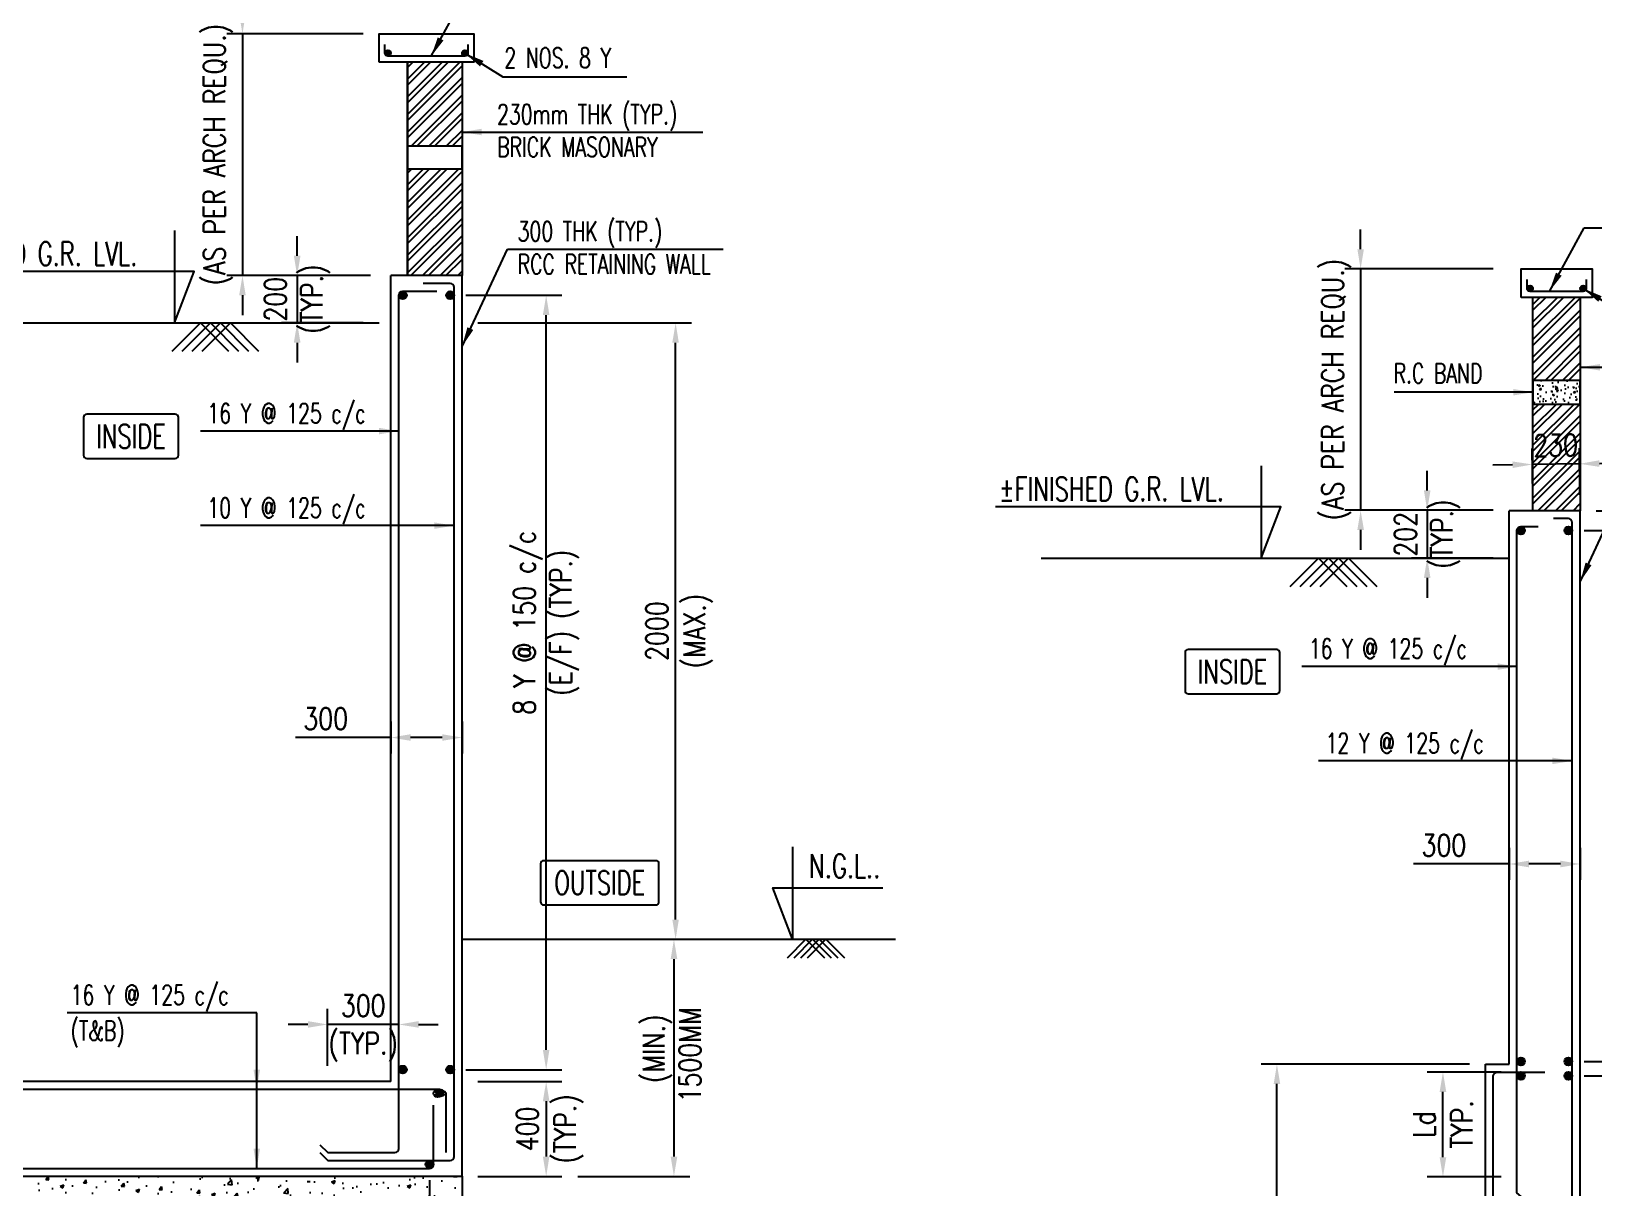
# Model space of a CAD drawing. Extents: x 345615 to 1272425, y -526289 to -156124.
# Drawn here: x 1039312 to 1059084, y -292370 to -277735 of the extents above; entities that cross this region are included whole.
import ezdxf
from ezdxf.enums import TextEntityAlignment as Align

# ---------------------------------------------------------------- set-up
doc = ezdxf.new("R2010")
doc.units = 0
doc.header["$LTSCALE"] = 500
doc.header["$MEASUREMENT"] = 0
doc.header["$PDMODE"] = 35
doc.header["$PDSIZE"] = -15
doc.layers.get('DEFPOINTS').update_dxf_attribs({"color": 4})
for name, color, linetype in [('FOOTING', 4, 'Continuous'), ('NO. BEAM', 3, 'Continuous'), ('S-COLUMN', 1, 'Continuous'), ('S-CONCRET LINE', 4, 'Continuous'), ('S-DIM-1', 5, 'Continuous'), ('S-FOOTING', 4, 'Continuous'), ('S-HATCH', 253, 'Continuous'), ('S-LEVEL SECTION', 3, 'Continuous'), ('S-PCC', 9, 'Continuous'), ('S-REINFORCEMENT', 6, 'Continuous'), ('S-RETAINING WALL', 6, 'Continuous'), ('S-TEXT-1', 4, 'Continuous'), ('TITLE', 4, 'Continuous')]:
    doc.layers.add(name, color=color, linetype=linetype)
doc.styles.add('ROMANS', font='simplex.shx', dxfattribs={"width": 0.8, "height": 275, "bigfont": 'bigfont.shx'})
doc.dimstyles.new('dim100', dxfattribs={"dimtxt": 250, "dimasz": 250, "dimexe": 200, "dimexo": 200, "dimgap": 100, "dimtad": 1, "dimdec": 0, "dimzin": 0, "dimdsep": 46, "dimtxsty": 'ROMANS', "dimcen": 0, "dimclrd": 5, "dimclre": 5, "dimclrt": 4, "dimadec": 0, "dimazin": 0, "dimtfac": 1, "dimtdec": 0, "dimtix": 1, "dimtofl": 0, "dimtmove": 2, "dimatfit": 3, "dimfxl": 0, "dimtolj": 1, "dimtzin": 0, "dimlwd": -1, "dimlwe": -1, "dimarcsym": 0})
doc.dimstyles.new('dim33.33', dxfattribs={"dimtxt": 250, "dimasz": 250, "dimexe": 200, "dimexo": 200, "dimgap": 100, "dimtad": 1, "dimdec": 0, "dimlfac": 0.333331, "dimzin": 0, "dimdsep": 46, "dimtxsty": 'ROMANS', "dimcen": 0, "dimclrd": 5, "dimclre": 5, "dimclrt": 4, "dimadec": 0, "dimazin": 0, "dimtfac": 1, "dimtdec": 0, "dimtix": 1, "dimtofl": 0, "dimtmove": 2, "dimatfit": 3, "dimfxl": 0, "dimtolj": 1, "dimtzin": 0, "dimlwd": -1, "dimlwe": -1, "dimarcsym": 0})
doc.dimstyles.new('dim50', dxfattribs={"dimtxt": 250, "dimasz": 250, "dimexe": 200, "dimexo": 200, "dimgap": 100, "dimtad": 1, "dimdec": 0, "dimlfac": 0.5, "dimzin": 0, "dimdsep": 46, "dimtxsty": 'ROMANS', "dimcen": 0, "dimclrd": 5, "dimclre": 5, "dimclrt": 4, "dimadec": 0, "dimazin": 0, "dimtfac": 1, "dimtdec": 0, "dimtix": 1, "dimtofl": 0, "dimtmove": 2, "dimatfit": 3, "dimfxl": 0, "dimtolj": 1, "dimtzin": 0, "dimlwd": -1, "dimlwe": -1, "dimarcsym": 0})

# ---------------------------------------------------------------- blocks, each defined once
blk = doc.blocks.new('*D848')
at = {"layer": 'DEFPOINTS', "color": 0}
for p in [(1044613, -281076, 0), (1045828, -281076), (1044613, -290876, 0)]:
    blk.add_point(p, dxfattribs=at)
at = {"layer": 'S-DIM-1', "color": 5}
for p, q in [((1044813, -281076), (1046028, -281076)), ((1044813, -290876), (1046028, -290876))]:
    blk.add_line(p, q, dxfattribs=at)
at = {"layer": 'S-DIM-1', "color": 5, "lineweight": -3}
blk.add_line((1045828, -290626), (1045828, -281326), dxfattribs=at)
at = {"layer": 'S-DIM-1', "color": 5}
for points in [[(1045786, -281326), (1045869, -281326), (1045828, -281076)], [(1045786, -290626), (1045869, -290626), (1045828, -290876)]]:
    blk.add_solid(points, dxfattribs=at)
at = {"layer": 'S-DIM-1', "color": 4, "insert": (1045828, -285220), "char_height": 275, "attachment_point": 5, "rotation": 90, "style": 'ROMANS'}
blk.add_mtext('\\A1;8 Y @ 150 c/c\\P(E/F) (TYP.)', dxfattribs=at)
blk = doc.blocks.new('*D849')
at = {"layer": 'DEFPOINTS', "color": 0}
for p in [(1044763, -291026), (1044763, -292226), (1045828, -292226)]:
    blk.add_point(p, dxfattribs=at)
at = {"layer": 'S-DIM-1', "color": 5}
for p, q in [((1044963, -291026), (1046028, -291026)), ((1044963, -292226), (1046028, -292226))]:
    blk.add_line(p, q, dxfattribs=at)
at = {"layer": 'S-DIM-1', "color": 5, "lineweight": -3}
blk.add_line((1045828, -291276), (1045828, -291976), dxfattribs=at)
at = {"layer": 'S-DIM-1', "color": 5}
for points in [[(1045786, -291276), (1045869, -291276), (1045828, -291026)], [(1045786, -291976), (1045869, -291976), (1045828, -292226)]]:
    blk.add_solid(points, dxfattribs=at)
at = {"layer": 'S-DIM-1', "color": 4, "char_height": 275, "rotation": 90, "style": 'ROMANS'}
for s, insert, attachment_point in [('\\A1;(TYP.)', (1045928, -291626), 2), ('\\A1;400', (1045728, -291626), 8)]:
    blk.add_mtext(s, dxfattribs=dict(at, insert=insert, attachment_point=attachment_point))
blk = doc.blocks.new('*D850')
at = {"layer": 'DEFPOINTS', "color": 0}
for p in [(1037213, -292076, -19), (1044353, -292076, -19), (1044353, -293386)]:
    blk.add_point(p, dxfattribs=at)
at = {"layer": 'S-DIM-1', "color": 5}
for p, q in [((1037213, -292276), (1037213, -293586)), ((1044353, -292276), (1044353, -293586)), ((1037463, -293386), (1044103, -293386))]:
    blk.add_line(p, q, dxfattribs=at)
for points in [[(1037463, -293344), (1037463, -293428), (1037213, -293386)], [(1044103, -293344), (1044103, -293428), (1044353, -293386)]]:
    blk.add_solid(points, dxfattribs=at)
at = {"layer": 'S-DIM-1', "color": 4, "insert": (1040783, -293386), "char_height": 275, "attachment_point": 5, "style": 'ROMANS'}
blk.add_mtext('\\A1;8 Y @ 150 c/c\\P(T&B)', dxfattribs=at)
blk = doc.blocks.new('*D729')
at = {"layer": 'DEFPOINTS', "color": 0}
for p in [(1044763, -281426), (1047466, -281426), (1046973, -289226)]:
    blk.add_point(p, dxfattribs=at)
at = {"layer": 'S-DIM-1', "color": 5}
for p, q in [((1044963, -281426), (1047666, -281426)), ((1047173, -289226), (1047666, -289226))]:
    blk.add_line(p, q, dxfattribs=at)
at = {"layer": 'S-DIM-1', "color": 5, "lineweight": -3}
blk.add_line((1047466, -288976), (1047466, -281676), dxfattribs=at)
at = {"layer": 'S-DIM-1', "color": 5}
for points in [[(1047424, -281676), (1047507, -281676), (1047466, -281426)], [(1047424, -288976), (1047507, -288976), (1047466, -289226)]]:
    blk.add_solid(points, dxfattribs=at)
at = {"layer": 'S-DIM-1', "color": 4, "char_height": 275, "rotation": 90, "style": 'ROMANS'}
for s, insert, attachment_point in [('\\A1;(MAX.)', (1047566, -285326), 2), ('\\A1;2000', (1047366, -285326), 8)]:
    blk.add_mtext(s, dxfattribs=dict(at, insert=insert, attachment_point=attachment_point))
blk = doc.blocks.new('*D730')
at = {"layer": 'DEFPOINTS', "color": 0}
for p in [(1043803, -280826, -1), (1042677, -281426), (1043713, -281426, -1)]:
    blk.add_point(p, dxfattribs=at)
at = {"layer": 'S-DIM-1', "color": 5, "lineweight": -3}
for p, q in [((1042677, -280576), (1042677, -280326)), ((1042677, -280826), (1042677, -281426)), ((1042677, -281676), (1042677, -281926))]:
    blk.add_line(p, q, dxfattribs=at)
at = {"layer": 'S-DIM-1', "color": 5}
for p, q in [((1043603, -280826), (1042477, -280826)), ((1043513, -281426), (1042477, -281426))]:
    blk.add_line(p, q, dxfattribs=at)
for points in [[(1042635, -280576), (1042719, -280576), (1042677, -280826)], [(1042635, -281676), (1042719, -281676), (1042677, -281426)]]:
    blk.add_solid(points, dxfattribs=at)
at = {"layer": 'S-DIM-1', "color": 4, "insert": (1042677, -281126), "char_height": 275, "attachment_point": 5, "rotation": 90, "style": 'ROMANS'}
blk.add_mtext('\\A1;200\\P(TYP.)', dxfattribs=at)
blk = doc.blocks.new('*D731')
at = {"layer": 'DEFPOINTS', "color": 0}
for p in [(1043063, -290304), (1043063, -291026), (1043963, -290899)]:
    blk.add_point(p, dxfattribs=at)
at = {"layer": 'S-DIM-1', "color": 5}
for p, q in [((1043063, -290826), (1043063, -290104)), ((1043963, -290699), (1043963, -290104))]:
    blk.add_line(p, q, dxfattribs=at)
at = {"layer": 'S-DIM-1', "color": 5, "lineweight": -3}
for p, q in [((1042813, -290304), (1042563, -290304)), ((1043963, -290304), (1043063, -290304)), ((1044213, -290304), (1044463, -290304))]:
    blk.add_line(p, q, dxfattribs=at)
at = {"layer": 'S-DIM-1', "color": 5}
for points in [[(1042813, -290262), (1042813, -290345), (1043063, -290304)], [(1044213, -290262), (1044213, -290345), (1043963, -290304)]]:
    blk.add_solid(points, dxfattribs=at)
at = {"layer": 'S-DIM-1', "color": 4, "char_height": 275, "style": 'ROMANS'}
for s, insert, attachment_point in [('\\A1;300', (1043513, -290204), 8), ('\\A1;(TYP.)', (1043513, -290404), 2)]:
    blk.add_mtext(s, dxfattribs=dict(at, insert=insert, attachment_point=attachment_point))
blk = doc.blocks.new('*D732')
at = {"layer": 'DEFPOINTS', "color": 0}
for p in [(1043713, -277766), (1041985, -280826), (1043803, -280826)]:
    blk.add_point(p, dxfattribs=at)
at = {"layer": 'S-DIM-1', "color": 5, "lineweight": -3}
for p, q in [((1041985, -277516), (1041985, -277266)), ((1041985, -277766), (1041985, -280826)), ((1041985, -281076), (1041985, -281326))]:
    blk.add_line(p, q, dxfattribs=at)
at = {"layer": 'S-DIM-1', "color": 5}
for p, q in [((1043513, -277766), (1041785, -277766)), ((1043603, -280826), (1041785, -280826))]:
    blk.add_line(p, q, dxfattribs=at)
for points in [[(1041943, -277516), (1042026, -277516), (1041985, -277766)], [(1041943, -281076), (1042026, -281076), (1041985, -280826)]]:
    blk.add_solid(points, dxfattribs=at)
at = {"layer": 'S-DIM-1', "color": 4, "insert": (1041675, -279296), "char_height": 275, "attachment_point": 5, "rotation": 90, "style": 'ROMANS'}
blk.add_mtext('\\A1;(AS PER ARCH REQU.)', dxfattribs=at)
blk = doc.blocks.new('*D733')
at = {"layer": 'DEFPOINTS', "color": 0}
for p in [(1046918, -289226), (1046028, -292226), (1047445, -292226)]:
    blk.add_point(p, dxfattribs=at)
at = {"layer": 'S-DIM-1', "color": 5}
for p, q in [((1047118, -289226), (1047645, -289226)), ((1046228, -292226), (1047645, -292226))]:
    blk.add_line(p, q, dxfattribs=at)
at = {"layer": 'S-DIM-1', "color": 5, "lineweight": -3}
blk.add_line((1047445, -289476), (1047445, -291976), dxfattribs=at)
at = {"layer": 'S-DIM-1', "color": 5}
for points in [[(1047403, -289476), (1047487, -289476), (1047445, -289226)], [(1047403, -291976), (1047487, -291976), (1047445, -292226)]]:
    blk.add_solid(points, dxfattribs=at)
at = {"layer": 'S-DIM-1', "color": 4, "insert": (1047418, -290687), "char_height": 275, "attachment_point": 5, "rotation": 90, "style": 'ROMANS'}
blk.add_mtext('\\A1; (MIN.)\\P1500MM ', dxfattribs=at)
blk = doc.blocks.new('*D734')
at = {"layer": 'DEFPOINTS', "color": 0}
for p in [(1043863, -286268, -19), (1044763, -286268, -19), (1043863, -286673)]:
    blk.add_point(p, dxfattribs=at)
at = {"layer": 'S-DIM-1', "color": 5}
for p, q in [((1043863, -286468), (1043863, -286873)), ((1044763, -286468), (1044763, -286873))]:
    blk.add_line(p, q, dxfattribs=at)
at = {"layer": 'S-DIM-1', "color": 5, "lineweight": -3}
for p, q in [((1043863, -286673), (1042655, -286673)), ((1044513, -286673), (1044113, -286673))]:
    blk.add_line(p, q, dxfattribs=at)
at = {"layer": 'S-DIM-1', "color": 5}
for points in [[(1044113, -286631), (1044113, -286714), (1043863, -286673)], [(1044513, -286631), (1044513, -286714), (1044763, -286673)]]:
    blk.add_solid(points, dxfattribs=at)
at = {"layer": 'S-DIM-1', "color": 4, "insert": (1043038, -286435), "char_height": 275, "attachment_point": 5, "style": 'ROMANS'}
blk.add_mtext('\\A1;300', dxfattribs=at)
blk = doc.blocks.new('*D753')
at = {"layer": 'DEFPOINTS', "color": 0}
for p in [(1058763, -290954, 0), (1060064, -290954), (1058763, -294858, 0)]:
    blk.add_point(p, dxfattribs=at)
at = {"layer": 'S-DIM-1', "color": 5}
for p, q in [((1058963, -290954), (1060264, -290954)), ((1058963, -294858), (1060264, -294858))]:
    blk.add_line(p, q, dxfattribs=at)
at = {"layer": 'S-DIM-1', "color": 5, "lineweight": -3}
blk.add_line((1060064, -294608), (1060064, -291204), dxfattribs=at)
at = {"layer": 'S-DIM-1', "color": 5}
for points in [[(1060022, -291204), (1060106, -291204), (1060064, -290954)], [(1060022, -294608), (1060106, -294608), (1060064, -294858)]]:
    blk.add_solid(points, dxfattribs=at)
at = {"layer": 'S-DIM-1', "color": 4, "insert": (1060064, -292176), "char_height": 275, "attachment_point": 5, "rotation": 90, "style": 'ROMANS'}
blk.add_mtext('\\A1;10 Y @ 150 c/c\\P(E/F) (TYP.)', dxfattribs=at)
blk = doc.blocks.new('*D754')
at = {"layer": 'DEFPOINTS', "color": 0}
for p in [(1058913, -283803), (1061615, -283803), (1061122, -293508)]:
    blk.add_point(p, dxfattribs=at)
at = {"layer": 'S-DIM-1', "color": 5}
for p, q in [((1059113, -283803), (1061815, -283803)), ((1061322, -293508), (1061815, -293508))]:
    blk.add_line(p, q, dxfattribs=at)
at = {"layer": 'S-DIM-1', "color": 5, "lineweight": -3}
blk.add_line((1061615, -293258), (1061615, -284053), dxfattribs=at)
at = {"layer": 'S-DIM-1', "color": 5}
for points in [[(1061574, -284053), (1061657, -284053), (1061615, -283803)], [(1061574, -293258), (1061657, -293258), (1061615, -293508)]]:
    blk.add_solid(points, dxfattribs=at)
at = {"layer": 'S-DIM-1', "color": 4, "insert": (1061077, -288955), "char_height": 275, "attachment_point": 5, "rotation": 90, "style": 'ROMANS'}
blk.add_mtext('\\A1;2000 TO 2500\\P(MAX.)', dxfattribs=at)
blk = doc.blocks.new('*D759')
at = {"layer": 'DEFPOINTS', "color": 0}
for p in [(1058013, -283796, -1), (1056977, -284403), (1058013, -284403, -1)]:
    blk.add_point(p, dxfattribs=at)
at = {"layer": 'S-DIM-1', "color": 5, "lineweight": -3}
for p, q in [((1056977, -283546), (1056977, -283296)), ((1056977, -283796), (1056977, -284403)), ((1056977, -284653), (1056977, -284903))]:
    blk.add_line(p, q, dxfattribs=at)
at = {"layer": 'S-DIM-1', "color": 5}
for p, q in [((1057813, -283796), (1056777, -283796)), ((1057813, -284403), (1056777, -284403))]:
    blk.add_line(p, q, dxfattribs=at)
for points in [[(1056935, -283546), (1057018, -283546), (1056977, -283796)], [(1056935, -284653), (1057018, -284653), (1056977, -284403)]]:
    blk.add_solid(points, dxfattribs=at)
at = {"layer": 'S-DIM-1', "color": 4, "insert": (1056977, -284100), "char_height": 275, "attachment_point": 5, "rotation": 90, "style": 'ROMANS'}
blk.add_mtext('\\A1;202\\P(TYP.)', dxfattribs=at)
blk = doc.blocks.new('*D760')
at = {"layer": 'DEFPOINTS', "color": 0}
for p in [(1058013, -280743), (1056134, -283796), (1058013, -283796)]:
    blk.add_point(p, dxfattribs=at)
at = {"layer": 'S-DIM-1', "color": 5, "lineweight": -3}
for p, q in [((1056134, -280493), (1056134, -280243)), ((1056134, -280743), (1056134, -283796)), ((1056134, -284046), (1056134, -284296))]:
    blk.add_line(p, q, dxfattribs=at)
at = {"layer": 'S-DIM-1', "color": 5}
for p, q in [((1057813, -280743), (1055934, -280743)), ((1057813, -283796), (1055934, -283796))]:
    blk.add_line(p, q, dxfattribs=at)
for points in [[(1056093, -280493), (1056176, -280493), (1056134, -280743)], [(1056093, -284046), (1056176, -284046), (1056134, -283796)]]:
    blk.add_solid(points, dxfattribs=at)
at = {"layer": 'S-DIM-1', "color": 4, "insert": (1055825, -282270), "char_height": 275, "attachment_point": 5, "rotation": 90, "style": 'ROMANS'}
blk.add_mtext('\\A1;(AS PER ARCH REQU.)', dxfattribs=at)
blk = doc.blocks.new('*D771')
at = {"layer": 'DEFPOINTS', "color": 0}
for p in [(1058307, -283217), (1058315, -283811), (1058913, -283803)]:
    blk.add_point(p, dxfattribs=at)
at = {"layer": 'S-DIM-1', "color": 5}
for p, q in [((1058312, -283611), (1058304, -283017)), ((1058910, -283603), (1058902, -283009))]:
    blk.add_line(p, q, dxfattribs=at)
at = {"layer": 'S-DIM-1', "color": 5, "lineweight": -3}
for p, q in [((1058057, -283220), (1057807, -283224)), ((1058905, -283209), (1058307, -283217)), ((1059155, -283205), (1059405, -283202))]:
    blk.add_line(p, q, dxfattribs=at)
at = {"layer": 'S-DIM-1', "color": 5}
for points in [[(1058056, -283179), (1058057, -283262), (1058307, -283217)], [(1059154, -283164), (1059155, -283247), (1058905, -283209)]]:
    blk.add_solid(points, dxfattribs=at)
at = {"layer": 'S-DIM-1', "color": 4, "insert": (1058602, -282975), "char_height": 275, "attachment_point": 5, "rotation": 0.7851, "style": 'ROMANS'}
blk.add_mtext('\\A1;230', dxfattribs=at)
blk = doc.blocks.new('*D772')
at = {"layer": 'DEFPOINTS', "color": 0}
for p in [(1058763, -284053, 0), (1058763, -290772, 0), (1059977, -290772)]:
    blk.add_point(p, dxfattribs=at)
at = {"layer": 'S-DIM-1', "color": 5}
for p, q in [((1058963, -284053), (1060177, -284053)), ((1058963, -290772), (1060177, -290772))]:
    blk.add_line(p, q, dxfattribs=at)
at = {"layer": 'S-DIM-1', "color": 5, "lineweight": -3}
blk.add_line((1059977, -284303), (1059977, -290522), dxfattribs=at)
at = {"layer": 'S-DIM-1', "color": 5}
for points in [[(1059936, -284303), (1060019, -284303), (1059977, -284053)], [(1059936, -290522), (1060019, -290522), (1059977, -290772)]]:
    blk.add_solid(points, dxfattribs=at)
at = {"layer": 'S-DIM-1', "color": 4, "insert": (1059977, -287312), "char_height": 275, "attachment_point": 5, "rotation": 90, "style": 'ROMANS'}
blk.add_mtext('\\A1;8 Y @ 150 c/c\\P(E/F) (TYP.)', dxfattribs=at)
blk = doc.blocks.new('*D774')
at = {"layer": 'DEFPOINTS', "color": 0}
for p in [(1058013, -287868, -19), (1058913, -287868, -19), (1058013, -288273)]:
    blk.add_point(p, dxfattribs=at)
at = {"layer": 'S-DIM-1', "color": 5}
for p, q in [((1058013, -288068), (1058013, -288473)), ((1058913, -288068), (1058913, -288473))]:
    blk.add_line(p, q, dxfattribs=at)
at = {"layer": 'S-DIM-1', "color": 5, "lineweight": -3}
for p, q in [((1058013, -288273), (1056805, -288273)), ((1058663, -288273), (1058263, -288273))]:
    blk.add_line(p, q, dxfattribs=at)
at = {"layer": 'S-DIM-1', "color": 5}
for points in [[(1058263, -288231), (1058263, -288315), (1058013, -288273)], [(1058663, -288231), (1058663, -288315), (1058913, -288273)]]:
    blk.add_solid(points, dxfattribs=at)
at = {"layer": 'S-DIM-1', "color": 4, "insert": (1057188, -288036), "char_height": 275, "attachment_point": 5, "style": 'ROMANS'}
blk.add_mtext('\\A1;300', dxfattribs=at)
blk = doc.blocks.new('*D776')
at = {"layer": 'DEFPOINTS', "color": 0, "ltscale": 0.3}
for p in [(1057176, -290907), (1058113, -290907), (1058113, -292234)]:
    blk.add_point(p, dxfattribs=at)
at = {"layer": 'FOOTING', "color": 5, "ltscale": 0.3}
for p, q in [((1057913, -290907), (1056976, -290907)), ((1057176, -291984), (1057176, -291157)), ((1057913, -292234), (1056976, -292234))]:
    blk.add_line(p, q, dxfattribs=at)
for points in [[(1057134, -291157), (1057218, -291157), (1057176, -290907)], [(1057134, -291984), (1057218, -291984), (1057176, -292234)]]:
    blk.add_solid(points, dxfattribs=at)
at = {"layer": 'FOOTING', "color": 4, "ltscale": 0.3, "char_height": 275, "rotation": 90, "style": 'ROMANS'}
for s, insert, attachment_point in [('\\A1;Ld', (1057076, -291570), 8), ('\\A1;TYP.', (1057276, -291570), 2)]:
    blk.add_mtext(s, dxfattribs=dict(at, insert=insert, attachment_point=attachment_point))
blk = doc.blocks.new('*D778')
at = {"layer": 'DEFPOINTS', "color": 0}
for p in [(1055075, -290807), (1057713, -290807, -11), (1056413, -295008, -11)]:
    blk.add_point(p, dxfattribs=at)
at = {"layer": 'S-DIM-1', "color": 5}
for p, q in [((1057513, -290807), (1054875, -290807)), ((1056213, -295008), (1054875, -295008))]:
    blk.add_line(p, q, dxfattribs=at)
at = {"layer": 'S-DIM-1', "color": 5, "lineweight": -3}
blk.add_line((1055075, -294758), (1055075, -291057), dxfattribs=at)
at = {"layer": 'S-DIM-1', "color": 5}
for points in [[(1055034, -291057), (1055117, -291057), (1055075, -290807)], [(1055034, -294758), (1055117, -294758), (1055075, -295008)]]:
    blk.add_solid(points, dxfattribs=at)
at = {"layer": 'S-DIM-1', "color": 4, "insert": (1054838, -292908), "char_height": 275, "attachment_point": 5, "rotation": 90, "style": 'ROMANS'}
blk.add_mtext('\\A1;1400', dxfattribs=at)

msp = doc.modelspace()

# ---------------------------------------------------------------- hatches: boundary and pattern name
at = {"layer": 'S-HATCH'}
h = msp.add_hatch(dxfattribs=at)
h.set_pattern_fill('ANSI32', color=256, scale=420, style=0)
h.set_pattern_definition([(45, (-7647124.24, 119978.11), (-111.369318, 111.369318), []), (45, (-7647050, 119978.11), (-111.369318, 111.369318), [])])
h.paths.add_polyline_path([(1044073.049, -279175.506), (1044763.049, -279175.506), (1044763.049, -278125.506), (1044073.049, -278125.506)])
h.paths.add_polyline_path([(1044763.049, -279475.506), (1044073.049, -279475.506), (1044073.049, -280825.506), (1044763.049, -280825.506)])
h = msp.add_hatch(dxfattribs=at)
h.set_pattern_fill('ANSI32', color=256, scale=420, style=0)
h.set_pattern_definition([(45, (-7647184.24, 119978.11), (-111.369318, 111.369318), []), (45, (-7647110, 119978.11), (-111.369318, 111.369318), [])])
h.paths.add_polyline_path([(1058315.457, -282152.768), (1058912.737, -282152.768), (1058912.737, -281102.768), (1058315.457, -281102.768)])
h.paths.add_polyline_path([(1058912.737, -282452.768), (1058315.457, -282452.768), (1058315.457, -283802.768), (1058912.737, -283802.768)])
at = {"layer": 'S-PCC', "linetype": 'ByBlock'}
h = msp.add_hatch(dxfattribs=at)
h.set_pattern_fill('AR-CONC,_O', color=256, scale=30)
h.set_pattern_definition([(50, (-17265238.72, 1127687.16), (215.1780548, -18.8256405), [22.5, -247.5]), (355, (-17265238.72, 1127687.16), (-41.6254, 225.65764), [18, -198]), (100.4514445, (-17265220.8, 1127685.6), (173.552654, 206.8319973), [19.1220576, -210.3426336]), (46.1842, (-17265238.72, 1127747.16), (320.1723992, -49.6557842), [33.75, -371.25]), (96.6356355, (-17265212.04, 1127743.03), (280.3985837, 292.23558), [28.6831026, -315.514128]), (351.184164, (-17265238.72, 1127747.16), (280.3985835, 292.23558), [27, -297.0000003]), (21, (-17265208.72, 1127732.16), (179.0721156, -120.7856672), [22.5, -247.5]), (326, (-17265208.72, 1127732.16), (72.9945996, 217.5450135), [18, -198]), (71.4514447, (-17265193.8, 1127722.1), (252.066713, 96.7593458), [19.122057, -210.3426336]), (37.5, (-17265238.72, 1127687.16), (3.6479566, 99.86815615), [0, -195.6, 0, -201, 0, -198.75]), (7.5, (-17265238.72, 1127687.16), (78.92086123, 118.32351356), [0, -114.6, 0, -191.1, 0, -75.75]), (327.5, (-17265305.62, 1127687.16), (160.14673085, -6.76646152), [0, -75, 0, -234, 0, -310.5]), (317.5, (-17265335.62, 1127687.16), (174.9558508, 30.0314947), [0, -97.5, 0, -155.4, 0, -220.5])])
h.paths.add_polyline_path([(1058912.737, -282152.768), (1058315.457, -282152.768), (1058315.457, -282452.768), (1058912.737, -282452.768)])
h = msp.add_hatch(dxfattribs=at)
h.set_pattern_fill('AR-CONC,_O', color=256, scale=66.666667)
h.set_pattern_definition([(50, (-16057504.38, 119101.7), (478.173455, -41.834757), [50, -550]), (355, (-16057504.4, 119101.7), (-92.500889, 501.461422), [40, -440]), (100.4514445, (-16057464.53, 119098.23), (385.672564, 459.626661), [42.493461, -467.428075]), (46.1842, (-16057504.4, 119235.05), (711.49422, -110.346187), [75, -825]), (96.6356355, (-16057445.1, 119225.85), (623.107964, 649.4124), [63.740228, -701.142507]), (351.184164, (-16057504.4, 119235.05), (623.107963, 649.4124), [60, -660]), (21, (-16057437.7, 119201.7), (397.938035, -268.412594), [50, -550]), (326, (-16057437.7, 119201.7), (162.210221, 483.433363), [40, -440]), (71.4514447, (-16057404.55, 119179.35), (560.148251, 215.020769), [42.49346, -467.428075]), (37.5, (-16057504.38, 119101.71), (8.1065702, 221.9292359), [0, -434.6666667, 0, -446.6666667, 0, -441.6666667]), (7.5, (-16057504.38, 119101.71), (175.3796916, 262.9411413), [0, -254.6666667, 0, -424.6666667, 0, -168.3333333]), (327.5, (-16057653.04, 119101.71), (355.8816241, -15.0365812), [0, -166.6666667, 0, -520, 0, -690]), (317.5, (-16057719.7, 119101.7), (388.7907796, 66.736655), [0, -216.6666667, 0, -345.3333333, 0, -490])])
h.paths.add_polyline_path([(1036513.061, -292675.506), (1036513.049, -292225.503), (1044763.049, -292225.506), (1044763.049, -292675.506)])

# ---------------------------------------------------------------- linework, layer by layer
at = {"color": 1}
msp.add_line((1044763.049, -289225.506), (1050248.334, -289225.506), dxfattribs=at)
at = {"layer": 'FOOTING', "ltscale": 0.3}
msp.add_lwpolyline([(1044073.049, -279475.506), (1044763.049, -279475.506), (1044763.049, -279189.216), (1044073.049, -279189.216)], close=True, dxfattribs=at)
at = {"layer": 'NO. BEAM', "color": 7}
for points in [[(1041134.468, -282580.568), (1040014.468, -282580.568, 0.414213562), (1039974.468, -282620.568), (1039974.468, -283100.568, 0.414213562), (1040014.468, -283140.568), (1041134.468, -283140.568, 0.414213562), (1041174.468, -283100.568), (1041174.468, -282620.568, 0.414213562)], [(1047215.597, -288231.158), (1045795.597, -288231.158, 0.414213562), (1045755.597, -288271.158), (1045755.597, -288751.158, 0.414213562), (1045795.597, -288791.158), (1047215.597, -288791.158, 0.414213562), (1047255.597, -288751.158), (1047255.597, -288271.158, 0.414213562)]]:
    msp.add_lwpolyline(points, format="xyb", close=True, dxfattribs=at)
at = {"layer": 'NO. BEAM', "color": 7, "elevation": -11.068}
msp.add_lwpolyline([(1055072.013, -285557.83), (1053952.013, -285557.83, 0.414213562), (1053912.013, -285597.83), (1053912.013, -286077.83, 0.414213562), (1053952.013, -286117.83), (1055072.013, -286117.83, 0.414213562), (1055112.013, -286077.83), (1055112.013, -285597.83, 0.414213562)], format="xyb", close=True, dxfattribs=at)
at = {"layer": 'S-COLUMN', "color": 4}
msp.add_line((1058315.457, -283763.764, -11.068), (1058315.457, -281102.768, -11.068), dxfattribs=at)
for points in [[(1044073.049, -280825.506), (1044073.049, -278125.506)], [(1044073.049, -278125.506), (1044073.049, -280825.506)], [(1044763.049, -278125.506), (1044763.049, -280825.506)]]:
    msp.add_lwpolyline(points, dxfattribs=at)
at = {"layer": 'S-COLUMN', "color": 4, "elevation": -11.068}
for points in [[(1058315.457, -283802.768), (1058315.457, -281102.768)], [(1058912.737, -281102.768), (1058912.737, -283802.768)]]:
    msp.add_lwpolyline(points, dxfattribs=at)
at = {"layer": 'S-CONCRET LINE'}
msp.add_lwpolyline([(1043713.049, -278125.506), (1043713.049, -277765.506), (1044913.049, -277765.506), (1044913.049, -278125.506)], close=True, dxfattribs=at)
at = {"layer": 'S-CONCRET LINE', "elevation": -11.068}
msp.add_lwpolyline([(1058165.457, -281102.768), (1058165.457, -280742.768), (1059062.737, -280742.768), (1059062.737, -281102.768)], close=True, dxfattribs=at)
at = {"layer": 'S-FOOTING'}
msp.add_lwpolyline([(1043863.049, -291025.506), (1036963.049, -291025.506), (1036963.049, -292225.506), (1044763.049, -292225.506)], dxfattribs=at)
at = {"layer": 'S-LEVEL SECTION'}
for p, q in [((1037743.877, -281425.506), (1043713.049, -281425.506)), ((1052089.891, -284402.768, -11.068), (1058012.737, -284402.768, -11.068))]:
    msp.add_line(p, q, dxfattribs=at)
for points in [[(1041124.397, -280255.106), (1041124.397, -281425.506), (1041374.397, -280775.506), (1037763.768, -280775.506)], [(1048946.33, -288055.106), (1048946.33, -289225.506), (1048696.33, -288575.506), (1050090.061, -288575.506)]]:
    msp.add_lwpolyline(points, dxfattribs=at)
at = {"layer": 'S-LEVEL SECTION', "elevation": -11.068}
msp.add_lwpolyline([(1054873.857, -283232.368), (1054873.857, -284402.768), (1055123.857, -283752.768), (1051513.228, -283752.768)], dxfattribs=at)
at = {"layer": 'S-PCC'}
for points in [[(1041094.124, -281783.479), (1041452.097, -281425.506), (1041810.07, -281783.479)], [(1041220.687, -281783.479), (1041578.66, -281425.506), (1041936.632, -281783.479)], [(1041347.249, -281783.479), (1041705.222, -281425.506), (1042063.195, -281783.479)], [(1041473.812, -281783.479), (1041831.785, -281425.506), (1042189.757, -281783.479)], [(1049353.838, -289464.154), (1049115.19, -289225.506), (1048876.541, -289464.154)], [(1049438.213, -289464.154), (1049199.565, -289225.506), (1048960.916, -289464.154)], [(1049522.588, -289464.154), (1049283.94, -289225.506), (1049045.291, -289464.154)], [(1049606.963, -289464.154), (1049368.315, -289225.506), (1049129.666, -289464.154)]]:
    msp.add_lwpolyline(points, dxfattribs=at)
at = {"layer": 'S-PCC', "elevation": -11.068}
msp.add_lwpolyline([(1058912.737, -282152.768), (1058315.457, -282152.768), (1058315.457, -282452.768), (1058912.737, -282452.768)], close=True, dxfattribs=at)
for points in [[(1055243.812, -284760.741), (1055601.784, -284402.768), (1055959.757, -284760.741)], [(1055370.374, -284760.741), (1055728.347, -284402.768), (1056086.32, -284760.741)], [(1055496.937, -284760.741), (1055854.909, -284402.768), (1056212.882, -284760.741)], [(1055623.499, -284760.741), (1055981.472, -284402.768), (1056339.445, -284760.741)]]:
    msp.add_lwpolyline(points, dxfattribs=at)
at = {"layer": 'S-PCC'}
msp.add_lwpolyline([(1036513.061, -292675.506), (1036513.049, -292225.503), (1044763.049, -292225.506), (1044763.049, -292675.506)], close=True, dxfattribs=at)
at = {"layer": 'S-REINFORCEMENT', "color": 5}
msp.add_lwpolyline([(1044838.049, -277900.506), (1044838.049, -278013.006, -0.414213562), (1044800.549, -278050.506), (1043825.549, -278050.506, -0.414213562), (1043788.049, -278013.006), (1043788.049, -277900.506)], format="xyb", dxfattribs=at)
at = {"layer": 'S-REINFORCEMENT', "color": 5, "const_width": 37.5}
for points in [[(1043806.799, -278013.006, 1), (1043844.299, -278013.006, 1)], [(1044819.299, -278013.006, -1), (1044781.799, -278013.006, -1)]]:
    msp.add_lwpolyline(points, format="xyb", close=True, dxfattribs=at)
at = {"layer": 'S-REINFORCEMENT', "color": 5, "ltscale": 10}
for points in [[(1042963.049, -291925.506), (1043063.049, -292025.506), (1044613.049, -292025.506, 0.414213562), (1044663.049, -291975.506), (1044663.049, -280975.506, 0.414213562), (1044613.049, -280925.506), (1044273.049, -280925.506)], [(1042963.049, -291825.506), (1043063.049, -291925.506), (1043913.049, -291925.506, 0.414213562), (1043963.049, -291875.506), (1043963.049, -281075.506, -0.414213562), (1044013.049, -281025.506), (1044443.049, -281025.506)], [(1044563.049, -291925.506), (1044563.049, -291175.506, 0.242400153), (1044453.049, -291125.506), (1037113.049, -291125.506, 0.414213562), (1037063.049, -291175.506), (1037063.049, -291925.506)], [(1037163.049, -291325.506), (1037163.049, -292075.506, 0.414213562), (1037213.049, -292125.506), (1044353.049, -292125.506, 0.414213562), (1044403.049, -292075.506), (1044403.049, -291325.506)]]:
    msp.add_lwpolyline(points, format="xyb", dxfattribs=at)
at = {"layer": 'S-REINFORCEMENT', "color": 5, "elevation": -11.068}
msp.add_lwpolyline([(1058987.737, -280877.768), (1058987.737, -280990.268, -0.414213562), (1058950.237, -281027.768), (1058277.957, -281027.768, -0.414213562), (1058240.457, -280990.268), (1058240.457, -280877.768)], format="xyb", dxfattribs=at)
at = {"layer": 'S-REINFORCEMENT', "color": 5, "const_width": 37.5, "elevation": -11.068}
for points in [[(1058259.207, -280990.268, 1), (1058296.707, -280990.268, 1)], [(1058968.987, -280990.268, -1), (1058931.487, -280990.268, -1)]]:
    msp.add_lwpolyline(points, format="xyb", close=True, dxfattribs=at)
at = {"layer": 'S-REINFORCEMENT', "color": 5, "ltscale": 10, "const_width": 50}
for points in [[(1043988.049, -281075.506, 1), (1044038.049, -281075.506, 1)], [(1044428.049, -291175.506, -0.454545455), (1044538.049, -291175.506, -0.454545455)], [(1044378.049, -292075.506, -1), (1044328.049, -292075.506, -1)]]:
    msp.add_lwpolyline(points, format="xyb", close=True, dxfattribs=at)
for points, elevation in [([(1044588.049, -281075.506, 1), (1044638.049, -281075.506, 1)], 0), ([(1058137.737, -284052.768, 1), (1058187.737, -284052.768, 1)], -11.068), ([(1058737.737, -284052.768, 1), (1058787.737, -284052.768, 1)], -11.068), ([(1043988.049, -290875.504, 1), (1044038.049, -290875.504, 1)], 0), ([(1044588.049, -290875.504, 1), (1044638.049, -290875.504, 1)], 0), ([(1058137.737, -290771.759, 1), (1058187.737, -290771.759, 1)], -11.068), ([(1058737.737, -290771.759, -1), (1058787.737, -290771.759, -1)], -11.068), ([(1058137.737, -290952.926, 1), (1058187.737, -290952.926, 1)], -11.068), ([(1058737.737, -290953.773, 1), (1058787.737, -290953.773, 1)], -11.068)]:
    msp.add_lwpolyline(points, format="xyb", close=True, dxfattribs=dict(at, elevation=elevation))
at = {"layer": 'S-REINFORCEMENT', "color": 5, "ltscale": 10, "elevation": -11.068}
for points in [[(1056812.737, -296207.768), (1056912.737, -296307.768), (1058762.737, -296307.768, 0.414213562), (1058812.737, -296257.768), (1058812.737, -283952.768, 0.414213562), (1058762.737, -283902.768), (1058575.457, -283902.768)], [(1058271.226, -292569.886), (1058112.737, -292434.067), (1058112.737, -284052.768, -0.414213562), (1058162.737, -284002.768), (1058380.813, -284002.768)], [(1056812.737, -296107.768), (1056912.737, -296207.768), (1057762.737, -296207.768, 0.414213562), (1057812.737, -296157.768), (1057812.737, -290957.146, -0.414042698), (1057862.708, -290907.146), (1058466.928, -290907.058)]]:
    msp.add_lwpolyline(points, format="xyb", dxfattribs=at)
at = {"layer": 'S-REINFORCEMENT', "color": 5}
for centre in [(1043825.549, -278013.006), (1044800.549, -278013.006), (1058277.957, -280990.268, -11.068), (1058950.237, -280990.268, -11.068)]:
    msp.add_circle(centre, 37.5, dxfattribs=at)
at = {"layer": 'S-REINFORCEMENT', "color": 5, "ltscale": 10}
for centre in [(1044013.049, -281075.506, 0), (1044613.049, -281075.506), (1058162.737, -284052.768, -11.068), (1058762.737, -284052.768, -11.068), (1044013.049, -290875.504), (1044613.049, -290875.504), (1058162.737, -290771.759, -11.068), (1058762.737, -290771.759, -11.068), (1058162.737, -290952.926, -11.068), (1058762.737, -290953.773, -11.068), (1044453.049, -291175.506, 0), (1044353.049, -292075.506)]:
    msp.add_circle(centre, 50, dxfattribs=at)
at = {"layer": 'S-RETAINING WALL', "color": 4}
for p, q in [((1044763.049, -280825.506), (1043863.049, -280825.506)), ((1058912.737, -283802.768, -11.068), (1058012.737, -283802.768, -11.068)), ((1057712.737, -290807.233, -11.068), (1058012.737, -290807.058, -11.068))]:
    msp.add_line(p, q, dxfattribs=at)
for points in [[(1043863.049, -291025.506), (1043863.049, -280825.506)], [(1044763.049, -292225.506), (1044763.049, -280825.506)]]:
    msp.add_lwpolyline(points, dxfattribs=at)
at = {"layer": 'S-RETAINING WALL', "color": 4, "elevation": -11.068}
for points in [[(1058012.737, -290807.058), (1058012.737, -283802.768)], [(1058912.737, -296507.768), (1058912.737, -283802.768)], [(1057712.737, -295007.768), (1057712.737, -290807.233)]]:
    msp.add_lwpolyline(points, dxfattribs=at)

# ---------------------------------------------------------------- texts
at = {"layer": 'S-LEVEL SECTION', "style": 'ROMANS', "width": 0.7}
for s, p in [('%%PFINISHED G.R. LVL.', (1037810.531, -280550.506)), ('%%PFINISHED G.R. LVL.', (1051559.991, -283527.768, -11.068)), ('N.G.L..', (1049155.796, -288297.952, 29.257))]:
    msp.add_text(s, height=300, dxfattribs=at).set_placement(p, align=Align.MIDDLE_LEFT)
at = {"layer": 'S-TEXT-1', "style": 'ROMANS', "width": 0.7}
for s, p in [('2 NOS. 8 Y', (1045298.383, -278070.635)), ('230mm THK (TYP.)', (1045206.383, -278785.004)), ('BRICK MASONARY', (1045206.383, -279199.29)), ('300 THK (TYP.)', (1045466.351, -280267.272)), ('RCC RETAINING WALL', (1045466.351, -280681.557)), ('R.C BAND', (1056550.509, -282062.768, -11.068)), ('16 Y @ 125 c/c', (1041541.09, -282569.824)), ('10 Y @ 125 c/c', (1041541.09, -283766.282)), ('16 Y @ 125 c/c', (1055478.636, -285547.086, -11.068)), ('12 Y @ 125 c/c', (1055690.778, -286743.544, -11.068)), ('16 Y @ 125 c/c', (1039810.168, -289930.885)), ('(T&B)', (1039810.168, -290380.885))]:
    msp.add_text(s, height=250, dxfattribs=at).set_placement(p, align=Align.MIDDLE_LEFT)
at = {"layer": 'TITLE', "color": 2, "style": 'ROMANS', "width": 0.7}
for s, p in [('INSIDE', (1040574.468, -282860.568)), ('INSIDE', (1054512.013, -285837.83, -11.068)), ('OUTSIDE', (1046505.597, -288511.158))]:
    msp.add_text(s, height=300, dxfattribs=at).set_placement(p, align=Align.MIDDLE_CENTER)

# ---------------------------------------------------------------- dimensions: what is measured, and where the dimension line sits
at = {"layer": 'FOOTING', "ltscale": 0.3}
dim = msp.add_aligned_dim(p1=(1058112.737, -292233.62, -11.068), p2=(1058112.737, -290907.197, -11.068), distance=936.691, text='Ld\\XTYP.', dimstyle='dim50', dxfattribs=at)
dim.commit()
dim.dimension.update_dxf_attribs({"geometry": '*D776', "text_midpoint": (1057176.045, -291570.408, -11.068)})
at = {"layer": 'S-DIM-1'}
for base, p1, p2, angle, text, override, picture, middle in [((1041984.549, -280825.506), (1043713.049, -277765.506), (1043803.049, -280825.506), 90, '(AS PER ARCH REQU.)', {"dimtofl": 1, "dimtmove": 0, "dimlwd": 65533}, '*D732', (1041675.025, -279295.506)), ((1056134.237, -283796.274, -11.068), (1058012.737, -280742.768, -11.068), (1058012.911, -283796.274, -11.068), 90, '(AS PER ARCH REQU.)', {"dimtofl": 1, "dimtmove": 0, "dimlwd": 65533}, '*D760', (1055824.713, -282269.521, -11.068)), ((1047465.557, -281425.506), (1046972.751, -289225.506), (1044763.049, -281425.506), 270, '2000\\X(MAX.)', {"dimtxt": 250, "dimasz": 250, "dimtxsty": 'ROMANS', "dimtofl": 1, "dimtmove": 0, "dimlwd": 65533}, '*D729', (1047465.557, -285325.506)), ((1043063.049, -290303.802), (1043963.049, -290898.702), (1043063.049, -291025.506), 180, '<>\\X(TYP.)', {"dimtxt": 250, "dimasz": 250, "dimtofl": 1, "dimtmove": 0, "dimlwd": 65533}, '*D731', (1043513.049, -290303.802)), ((1045827.681, -292225.506), (1044763.049, -291025.506), (1044763.049, -292225.506), 90, '<>\\X(TYP.)', {"dimtxt": 250, "dimasz": 250, "dimtofl": 1, "dimtmove": 0, "dimlwd": 65533}, '*D849', (1045827.681, -291625.506))]:
    dim = msp.add_linear_dim(base=base, p1=p1, p2=p2, angle=angle, text=text, dimstyle='dim33.33', override=override, dxfattribs=at)
    dim.commit()
    dim.dimension.update_dxf_attribs({"geometry": picture, "text_midpoint": middle})
for base, p1, p2, angle, text, override, picture, middle in [((1042676.931, -281425.506, 1.253), (1043803.049, -280825.506), (1043713.049, -281425.506), 90, '<>\\X(TYP.)', {"dimtofl": 1, "dimtmove": 0, "dimlwd": 65533}, '*D730', (1042676.931, -281125.506, 1.253)), ((1045827.681, -281075.506, 0), (1044613.049, -290875.504), (1044613.049, -281075.506), 90, '8 Y @ 150 c/c\\X(E/F) (TYP.)', {"dimtxt": 250, "dimasz": 250, "dimtxsty": 'ROMANS', "dimtofl": 1, "dimtmove": 0, "dimlwd": 65533}, '*D848', (1045827.681, -285219.573, 0)), ((1056976.619, -284402.768, -9.815), (1058012.911, -283796.274, -11.068), (1058012.737, -284402.768, -11.068), 90, '<>\\X(TYP.)', {"dimtofl": 1, "dimtmove": 0, "dimlwd": 65533}, '*D759', (1056976.619, -284099.521, -9.815)), ((1061615.245, -283802.768, -11.068), (1061122.438, -293507.768, -11.068), (1058912.737, -283802.768, -11.068), 270, '2000 TO 2500\\P(MAX.)', {"dimtxsty": 'ROMANS', "dimtofl": 1, "dimtmove": 0, "dimlwd": 65533}, '*D754', (1061615.245, -288955.268, -11.068)), ((1059977.368, -290771.759, -11.068), (1058762.737, -284052.768, -11.068), (1058762.737, -290771.759, -11.068), 270, '8 Y @ 150 c/c\\X(E/F) (TYP.)', {"dimtxt": 250, "dimasz": 250, "dimtxsty": 'ROMANS', "dimtofl": 1, "dimtmove": 0, "dimlwd": 65533}, '*D772', (1059977.368, -287311.996, -11.068)), ((1047445.04, -292225.506), (1046917.535, -289225.506), (1046027.681, -292225.506), 90, ' (MIN.)\\P1500MM ', {"dimtxsty": 'ROMANS', "dimtofl": 1, "dimtmove": 1, "dimlwd": 65533}, '*D733', (1047911.109, -290686.59)), ((1060063.971, -290953.773, -11.068), (1058762.737, -294857.766, -11.068), (1058762.737, -290953.773, -11.068), 90, '10 Y @ 150 c/c\\X(E/F) (TYP.)', {"dimtxt": 250, "dimasz": 250, "dimtxsty": 'ROMANS', "dimtofl": 1, "dimtmove": 0, "dimlwd": 65533}, '*D753', (1060063.971, -292175.678, -11.068))]:
    dim = msp.add_linear_dim(base=base, p1=p1, p2=p2, angle=angle, text=text, dimstyle='dim33.33', override=override, dxfattribs=at)
    dim.commit()
    dim.dimension.update_dxf_attribs({"geometry": picture, "text_midpoint": middle, "dimtype": 160})
dim = msp.add_aligned_dim(p1=(1058912.737, -283802.768, -11.068), p2=(1058315.017, -283810.959, -11.068), distance=-594.206, text='230', dimstyle='dim33.33', override={"dimtofl": 1, "dimtmove": 0, "dimlwd": 65533}, dxfattribs=at)
dim.commit()
dim.dimension.update_dxf_attribs({"geometry": '*D771', "text_midpoint": (1058602.48, -282975.236, -11.068)})
for base, p1, p2, picture, middle in [((1043863.049, -286672.601, 19.417), (1044763.049, -286267.92), (1043863.049, -286267.92), '*D734', (1043038.049, -286672.601, 19.417)), ((1058012.737, -288273.07, -11.068), (1058912.737, -287868.389, -30.485), (1058012.737, -287868.389, -30.485), '*D774', (1057187.737, -288273.07, -11.068))]:
    dim = msp.add_linear_dim(base=base, p1=p1, p2=p2, dimstyle='dim33.33', override={"dimtofl": 1, "dimtmove": 0, "dimlwd": 65533}, dxfattribs=at)
    dim.commit()
    dim.dimension.update_dxf_attribs({"geometry": picture, "text_midpoint": middle, "dimtype": 160})
dim = msp.add_linear_dim(base=(1055075.197, -290807.233), p1=(1056412.624, -295007.768, -11.068), p2=(1057712.737, -290807.233, -11.068), angle=90, dimstyle='dim33.33', override={"dimtofl": 1, "dimtmove": 0, "dimlwd": 65533}, dxfattribs=at)
dim.commit()
dim.dimension.update_dxf_attribs({"geometry": '*D778', "text_midpoint": (1054837.697, -292907.5)})
dim = msp.add_linear_dim(base=(1044353.049, -293386.061, 19.417), p1=(1037213.049, -292075.506), p2=(1044353.049, -292075.506), text='8 Y @ 150 c/c\\X(T&B)', dimstyle='dim33.33', override={"dimtxt": 250, "dimasz": 250, "dimtmove": 0}, dxfattribs=at)
dim.commit()
dim.dimension.update_dxf_attribs({"geometry": '*D850', "text_midpoint": (1040783.049, -293386.061, 19.417), "dimtype": 160})

# ---------------------------------------------------------------- leaders
for points, override in [([(1042165.84, -291125.506), (1042165.84, -290155.885), (1039765.093, -290155.885)], {"dimtad": 0, "dimarcsym": 1}), ([(1042165.84, -292125.506), (1042165.84, -290155.885), (1039765.093, -290155.885)], {"dimgap": 100, "dimtad": 0, "dimarcsym": 1})]:
    msp.add_leader(points, dimstyle='dim100', override=override)
for points, dimstyle in [([(1044372.549, -278050.506), (1044813.549, -277244.751), (1047079.119, -277244.751)], 'dim33.33'), ([(1044800.549, -278013.006), (1045279.619, -278310.635), (1046846.989, -278310.635)], 'dim33.33'), ([(1044763.049, -279010.004), (1047809.246, -279010.004)], 'dim100'), ([(1058522.237, -281027.768, -11.068), (1058963.237, -280222.013, -11.068), (1061228.806, -280222.013, -11.068)], 'dim33.33'), ([(1044763.049, -281723.697), (1045338.315, -280492.272), (1048069.214, -280492.272)], 'dim100'), ([(1058950.237, -280990.268, -11.068), (1059429.306, -281287.897, -11.068), (1060996.677, -281287.897, -11.068)], 'dim33.33'), ([(1058912.737, -281987.266, -11.068), (1061958.933, -281987.266, -11.068)], 'dim100'), ([(1058315.457, -282302.768, -11.068), (1056560.237, -282302.768, -11.068)], 'dim33.33'), ([(1043961.973, -282794.824), (1041452.518, -282794.824)], 'dim100'), ([(1058912.737, -284700.959, -11.068), (1059488.003, -283469.534, -11.068), (1062218.901, -283469.534, -11.068)], 'dim100'), ([(1044661.973, -283991.282), (1041452.518, -283991.282)], 'dim100'), ([(1058117.54, -285775.473, -11.068), (1055390.064, -285772.086, -11.068)], 'dim100'), ([(1058811.661, -286968.544, -11.068), (1055602.206, -286968.544, -11.068)], 'dim100')]:
    msp.add_leader(points, dimstyle=dimstyle, dxfattribs=at)

doc.saveas('drawing.dxf')
